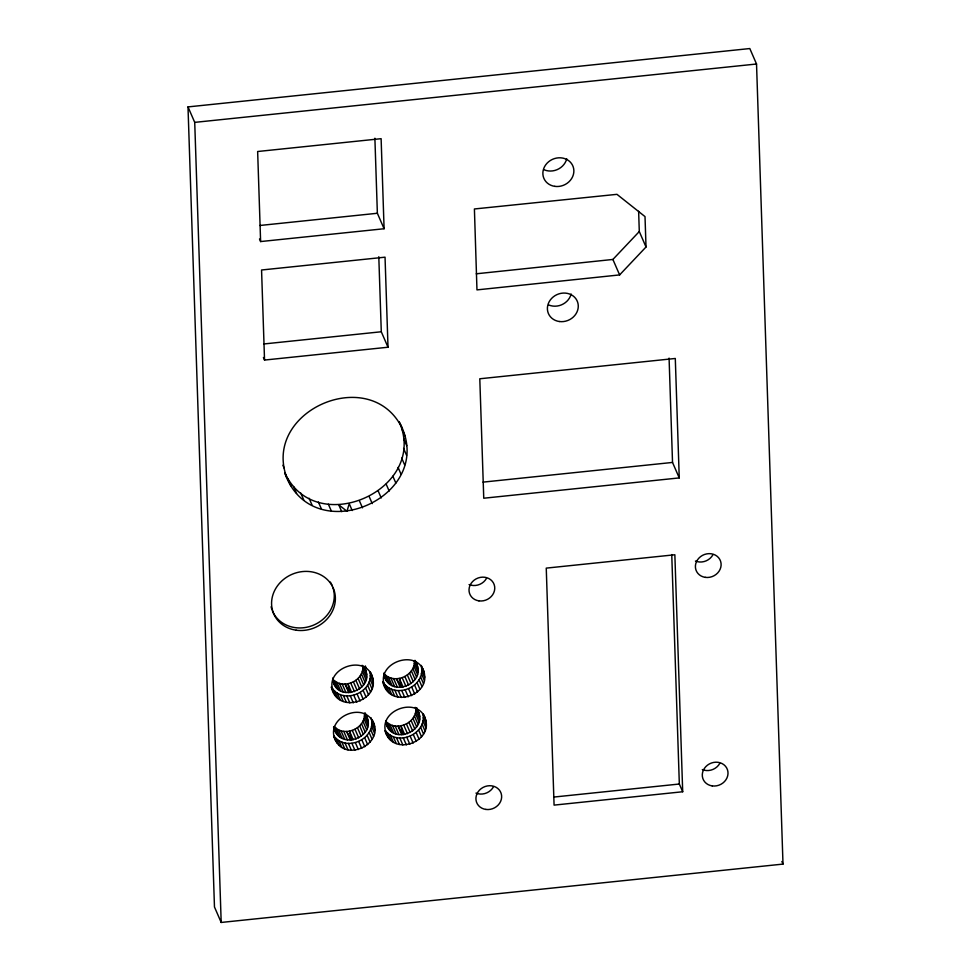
<?xml version="1.0" encoding="UTF-8"?>
<svg xmlns="http://www.w3.org/2000/svg" width="971" height="971" viewBox="0 0 971 971"><rect width="100%" height="100%" fill="white"/><g stroke="black" fill="none" stroke-linecap="round" stroke-linejoin="round"><path stroke-width="1.46" d="M336.354 687.674L332.616 679.081C342.751 690.357 364.21 681.035 362.899 665.936C380.462 688.5 334.522 706.087 332.713 678.049M337.92 735.071L334.182 726.478C344.317 737.754 365.776 728.432 364.465 713.333C381.081 735.326 339.182 752.926 333.575 726.939L336.342 732.971M284.831 472.78C315.466 540.179 429.133 489.578 399.178 421.669M284.819 473.083C312.444 551.686 438.224 496.739 399.882 423.138M387.805 682.334L384.067 673.74C394.202 685.004 415.661 675.695 414.35 660.596C430.748 681.606 390.645 700.103 383.994 675.428M385.633 721.137C395.767 732.401 417.227 723.092 415.916 707.993C432.556 728.808 391.75 747.743 385.936 722.74M331.39 686.91C341.78 705.347 373.871 692.991 370.024 672.43C386.3 698.525 337.969 717.132 331.427 687.383M371.954 719.511C387.38 744.454 341.428 764.978 334.073 736.115C346.465 752.974 377.403 737.96 371.031 717.775M382.841 681.569C393.219 700.006 425.322 687.65 421.475 667.077C437.751 693.173 389.407 711.792 382.877 682.043M388.509 737.644L385.511 730.775C397.418 746.76 426.597 734.1 423.04 714.486C439.11 739.562 392.733 759.128 385.05 730.811M476.251 273.798L612.895 259.451L639.294 231.535L638.627 211.265M619.619 274.914L646.018 246.998L645.011 216.594L616.961 194.334L474.406 208.971L476.967 289.892L619.619 274.914L612.895 259.451M187.998 106.907L749.806 48.55L756.53 64.013L783.002 864.093L221.194 922.45L214.47 906.987L187.998 106.907L194.722 122.37L221.194 922.45M194.722 122.37L756.53 64.013M259.912 225.478L377.367 213.268L384.091 228.743L260.616 241.561L259.5 238.987M263.833 343.965L381.287 331.766L388.012 347.23L264.537 360.059L263.42 357.486M483.036 482.126L672.527 462.439L679.251 477.914L483.752 498.22L479.795 378.775L675.294 358.469L679.251 477.914M553.713 797.07L679.336 784.022L682.698 791.753L554.077 805.117L546.248 568.12L674.857 554.769L682.698 791.753M373.022 679.299C367.572 652.027 321.996 668.169 333.818 692.881M415.115 707.349L418.27 711.537L419.654 716.586M362.098 665.293L365.254 669.492L366.637 674.529M401.678 427.264C369.563 364.198 262.498 410.684 286.615 477.21M415.333 661.906L418.088 669.189M365.448 714.656L368.203 721.926M333.599 736.152L337.058 742.985M424.461 673.959C419.011 646.686 373.447 662.829 385.269 687.541M426.026 721.356C420.589 694.083 375.012 710.226 386.834 734.938M373.75 723.626C364.538 699.921 324.363 717.363 335.396 740.278M639.294 231.535L646.018 246.998M781.873 861.52L783.002 864.093M402.067 429.303L405.053 436.173M403.705 438.734L406.691 445.604M403.584 448.408L406.57 455.29M401.691 458.069L404.676 464.951M398.086 467.427L401.072 474.309M392.867 476.215L395.852 483.085M386.179 484.177L389.177 491.047M378.241 491.083L381.227 497.953M369.247 496.739L372.245 503.609M359.488 500.975L362.474 507.845M421.232 665.39L423.623 670.888M421.73 670.281L424.715 677.151M352.206 510.552L349.22 503.682L346.975 511.304L338.745 504.762L341.731 511.644M421.39 673.51L424.376 680.392M415.103 660.462L416.705 664.14M414.957 660.45L417.627 666.592M420.467 676.702L423.465 683.572M414.314 663.254L418.052 671.847M413.792 665.912L417.53 674.505M418.999 679.736L421.984 686.606M412.796 668.485L416.535 677.078M417.008 682.528L419.994 689.41M411.364 670.9L415.103 679.494M409.531 673.085L413.27 681.678M414.556 685.016L417.542 691.898M407.347 674.991L411.073 683.584M411.728 687.116L414.714 693.998M423.405 714.158L425.189 718.285M423.295 717.678L426.281 724.548M404.871 676.544L408.609 685.138M422.955 720.919L425.953 727.789M328.368 504.204L331.366 511.086M408.585 688.779L411.583 695.649M416.668 707.859L418.27 711.537M416.535 707.847L419.193 713.988M402.188 677.709L405.927 686.303M422.045 724.099L425.031 730.969M415.879 710.651L419.618 719.244M405.235 689.932L408.233 696.814M415.357 713.309L419.096 721.902M403.099 687.043L399.36 678.45L401.666 687.25L396.484 678.753L400.222 687.347M420.564 727.133L423.55 734.003M414.362 715.882L418.1 724.475M401.776 690.575L404.761 697.445M418.574 729.925L421.56 736.807M412.93 718.297L416.668 726.891M318.391 502.019L321.377 508.889M393.631 678.595L397.37 687.189M398.28 690.66L401.278 697.53M411.097 720.494L414.835 729.075M416.122 732.413L419.12 739.295M390.888 678.001L394.627 686.594M394.881 690.199L397.867 697.069M408.912 722.388L412.651 730.981M388.327 676.969L392.066 685.562M413.294 734.513L416.28 741.395M309.094 498.269L312.079 505.138M386.033 675.537L389.772 684.118M391.653 689.204L394.639 696.073M406.436 723.941L410.175 732.535M384.079 675.318L386.215 680.222M410.163 736.176L413.148 743.046M388.703 687.711L391.689 694.581M403.754 725.106L407.492 733.7M386.106 685.744L389.104 692.614M383.946 683.378L386.931 690.247M382.95 681.824L384.152 684.567M300.743 493.05L303.741 499.919M406.813 737.329L409.798 744.211M404.664 734.44L400.926 725.847L403.232 734.646L398.049 726.15L401.788 734.744M403.341 737.972L406.327 744.842M293.594 486.532L296.58 493.402M282.901 465.255L284.102 468.01M287.829 478.885L290.815 485.755M395.197 725.992L398.935 734.586M399.846 738.057L402.844 744.927M370.388 672.114L372.172 676.229M392.454 725.398L396.192 733.991M370.279 675.622L373.277 682.504M365.278 665.912L366.468 668.667M396.447 737.596L399.433 744.466M389.893 724.366L393.631 732.959M369.939 678.863L372.937 685.732M364.186 667.028L365.254 669.492M364.052 667.028L366.188 671.932M387.599 722.934L391.337 731.527M393.219 736.601L396.217 743.483M369.029 682.043L372.014 688.912M362.863 668.606L366.601 677.188M386.167 722.363L389.371 729.731M386.179 723.941L387.781 727.631M390.269 735.108L393.255 741.978M362.341 671.252L366.079 679.846M367.548 685.077L370.534 691.947M387.672 733.141L390.67 740.011M361.358 673.825L365.084 682.419M365.557 687.881L368.543 694.75M359.913 676.241L363.652 684.834M358.081 678.438L361.819 687.031M363.118 690.369L366.103 697.239M355.896 680.331L359.634 688.925M360.277 692.469L363.263 699.338M371.602 719.827L374.588 726.696M371.844 723.019L374.842 729.901M353.42 681.885L357.158 690.478M371.517 726.259L374.503 733.129M357.146 694.119L360.132 700.989M365.217 713.2L366.82 716.889M365.084 713.2L367.754 719.329M350.737 683.05L354.476 691.643M370.594 729.439L373.58 736.309M364.428 716.003L368.167 724.584M353.796 695.285L356.782 702.154M363.907 718.649L367.645 727.243M351.648 692.396L347.909 683.802L350.215 692.602L345.033 684.094L348.771 692.687M369.114 732.474L372.099 739.344M362.923 721.222L366.662 729.816M350.325 695.916L353.31 702.786M367.123 735.278L370.109 742.147M361.479 723.65L365.217 732.231M342.18 683.948L345.919 692.541M346.841 696.001L349.827 702.883M359.646 725.835L363.385 734.428M364.683 737.766L367.669 744.636M339.437 683.341L343.176 691.935M343.431 695.539L346.416 702.421M357.462 727.728L361.2 736.321M336.876 682.31L340.615 690.903M361.843 739.866L364.841 746.735M334.582 680.877L338.321 689.471M340.202 694.544L343.2 701.426M354.998 729.282L358.724 737.875M332.628 680.659L334.764 685.575M358.712 741.516L361.698 748.386M337.253 693.051L340.238 699.921M352.303 730.459L356.041 739.04M334.667 691.085L337.653 697.955M332.495 688.718L335.493 695.588M331.499 687.165L332.701 689.908M355.362 742.681L358.348 749.551M353.213 739.793L349.487 731.199L351.781 739.999L346.598 731.491L350.337 740.084M351.89 743.313L354.876 750.182M343.746 731.345L347.484 739.938M348.407 743.398L351.393 750.28M341.003 730.738L344.741 739.332M344.996 742.936L347.982 749.818M338.454 729.707L342.18 738.3M336.148 728.274L339.886 736.868M341.78 741.953L344.766 748.823M338.818 740.448L341.816 747.318M336.233 738.482L339.219 745.352M385.062 677.879L384.164 672.709M334.485 728.092L335.177 730.617M669.08 358.117L672.527 462.439M671.75 554.575L679.336 784.022M384.091 228.743L381.118 138.683L257.643 151.512L260.616 241.561M388.012 347.23L385.038 257.181L261.563 269.999L264.537 360.059M374.891 138.222L377.367 213.268M378.799 256.72L381.287 331.766M332.919 587.564A32.431 28.996 -23.5 0 1 312.346 625.615A32.431 28.996 -23.5 0 1 272.317 610.601M271.807 609.181A32.431 28.996 -23.5 0 1 271.115 606.741M330.334 582.078A32.431 28.996 -23.5 0 1 332.398 586.156M571.142 294.019A15.694 14.031 -23.5 0 1 548.797 305.003M566.736 158.819A15.767 14.092 -23.5 0 1 544.294 169.852M719.766 763.412A13.072 11.688 -23.5 0 1 702.336 769.578M712.872 554.866A13.072 11.688 -23.5 0 1 695.442 561.032M493.402 786.935A13.072 11.688 -23.5 0 1 475.972 793.089M486.495 578.376A13.072 11.688 -23.5 0 1 469.078 584.542M296.167 630.191A32.431 28.996 -23.5 0 0 334.036 590.15A32.431 28.996 -23.5 0 0 280.243 582.515A32.431 28.996 -23.5 0 0 296.167 630.191M554.805 186.359A15.767 14.092 -23.5 0 0 573.218 166.891A15.767 14.092 -23.5 0 0 547.074 163.189A15.767 14.092 -23.5 0 0 554.805 186.359M559.296 321.51A15.694 14.031 -23.5 0 0 577.624 302.127A15.694 14.031 -23.5 0 0 551.589 298.437A15.694 14.031 -23.5 0 0 559.296 321.51M705.31 577.357A13.072 11.688 -23.5 0 0 720.579 561.202A13.072 11.688 -23.5 0 0 698.889 558.131A13.072 11.688 -23.5 0 0 705.31 577.357M712.204 785.903A13.072 11.688 -23.5 0 0 727.473 769.76A13.072 11.688 -23.5 0 0 705.783 766.677A13.072 11.688 -23.5 0 0 712.204 785.903M485.84 809.426A13.072 11.688 -23.5 0 0 501.109 793.271A13.072 11.688 -23.5 0 0 479.419 790.2A13.072 11.688 -23.5 0 0 485.84 809.426M478.934 600.867A13.072 11.688 -23.5 0 0 494.215 584.724A13.072 11.688 -23.5 0 0 472.513 581.641A13.072 11.688 -23.5 0 0 478.934 600.867"/></g></svg>
